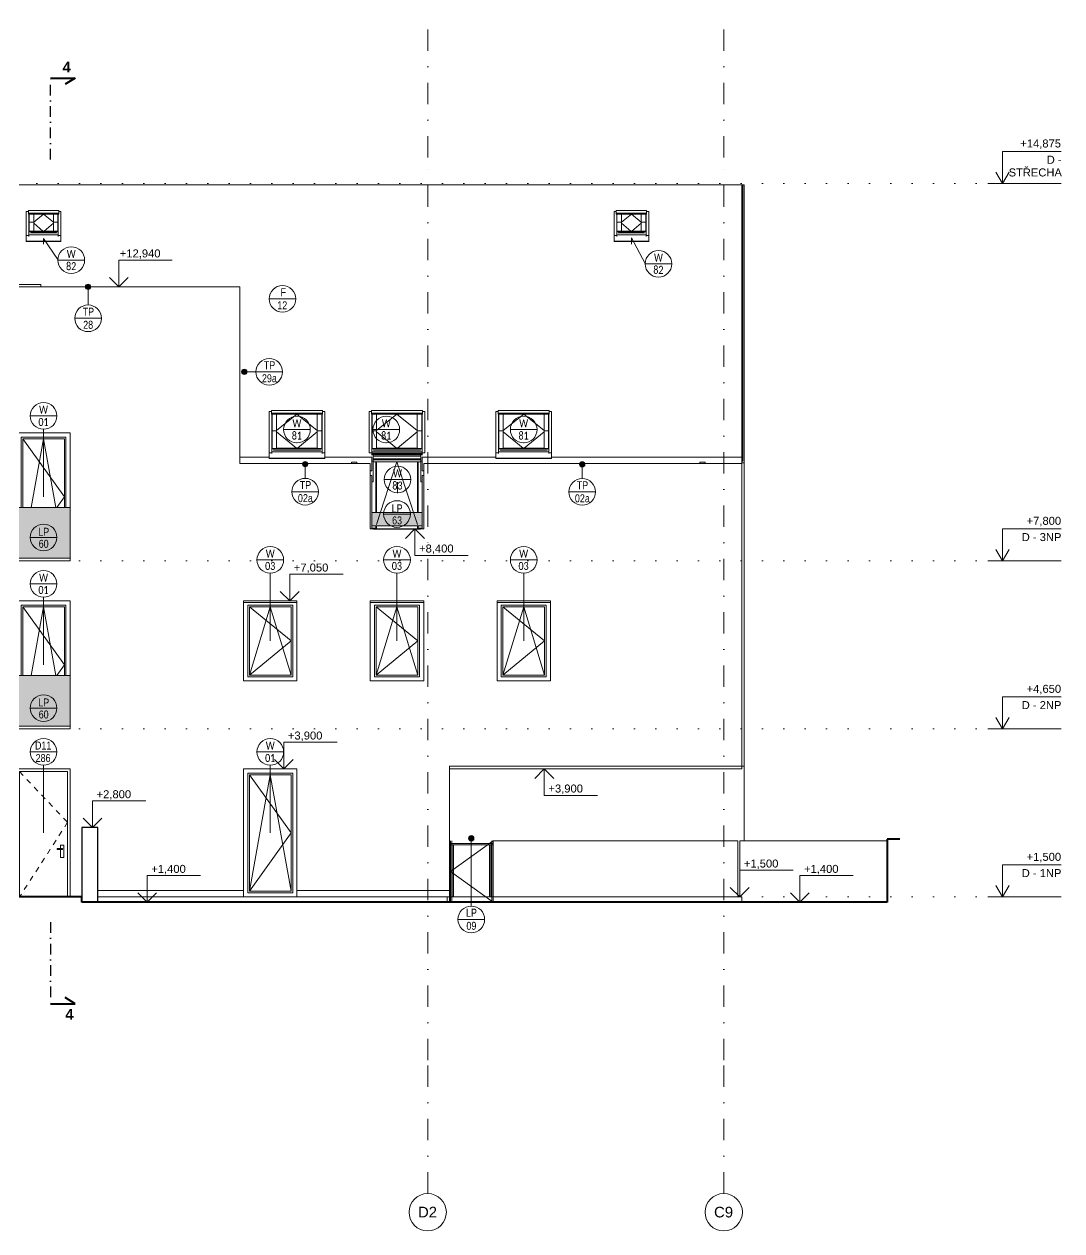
# Model space of a CAD drawing. Header units: millimetres. Extents: x -9129 to 220959, y -4760 to 72638.
# Drawn here: x 50953 to 70407, y -4760 to 17866 of the extents above; entities that cross this region are included whole.
import ezdxf

# ---------------------------------------------------------------- set-up
doc = ezdxf.new("R2010")
doc.units = ezdxf.units.MM
for name, pattern in [('HA_Dash_2mm-S1mm', [200, 100, -100]), ('HA_DashDot_10mm-S3mm', [1000, 400, -300, 0, -300]), ('HA_DashDot_4mm-S1mm', [400, 200, -100, 0, -100]), ('HA_Dot-S4mm', [400, 0, -400])]:
    doc.linetypes.add(name, pattern=pattern)
for name, color, linetype, lineweight in [('A-CLNG-____-OTLN', 9, 'Continuous', 9), ('A-DETL-____-THIN', 9, 'Continuous', 9), ('A-DETL-____-WIDE', 9, 'Continuous', 40), ('A-DOOR-____-IDEN', 9, 'Continuous', 9), ('A-DOOR-____-OTLN', 9, 'Continuous', 9), ('A-DOOR-FRAM-OTLN', 9, 'Continuous', 9), ('A-FLOR-____-OTLN', 9, 'Continuous', 9), ('A-FLOR-____-OVHD', 9, 'HA_DashDot_4mm-S1mm', 25), ('A-FLOR-HRAL-IDEN', 9, 'Continuous', 9), ('A-FLOR-HRAL-OTLN', 9, 'Continuous', 9), ('A-FLOR-LEVL-OTLN', 9, 'Continuous', 9), ('A-GENM-____-IDEN', 9, 'Continuous', 9), ('A-GENM-____-OTLN', 9, 'Continuous', 9), ('A-GLAZ-____-IDEN', 9, 'Continuous', 9), ('A-GLAZ-____-OTLN', 9, 'Continuous', 5), ('A-ROOF-____-OTLN', 9, 'Continuous', 9), ('A-WALL-____-MCUT', 9, 'Continuous', 25), ('A-WALL-____-OTLN', 9, 'Continuous', 9), ('G-____-____-DIMS', 9, 'Continuous', 5), ('G-____-____-TEXT', 9, 'Continuous', 5), ('M-HVAC-DUCT-OTLN', 9, 'Continuous', 9), ('S-GRID-____-IDEN', 9, 'Continuous', 9), ('S-GRID-____-OTLN', 9, 'Continuous', 5)]:
    doc.layers.add(name, color=color, linetype=linetype, lineweight=lineweight)
doc.styles.add('Arial', font='arial.ttf', dxfattribs={"height": 200})
doc.styles.add('Arial_1', font='arial.ttf', dxfattribs={"height": 150})
doc.styles.add('Arial_2', font='arial.ttf', dxfattribs={"width": 0.8, "height": 150})
doc.styles.add('Arial_B', font='arialbd.ttf', dxfattribs={"height": 200})
doc.styles.add('Calibri', font='calibri.ttf', dxfattribs={"width": 0.8, "height": 150})

# ---------------------------------------------------------------- blocks, each defined once
blk = doc.blocks.new('HA_WD_SinglePanel - 1000x2400-1653873-D_pohled severní_DPS pohled')
at = {"layer": 'A-GLAZ-____-OTLN', "color": 250}
for p, q in [((-3518, 1580), (-3518, 3820)), ((-3518, 3820), (-2678, 3820)), ((-3488, 3790), (-3488, 1610)), ((-3488, 3790), (-2708, 3790)), ((-3488, 1610), (-3098, 3790)), ((-3488, 3790), (-2708, 2700)), ((-3098, 3790), (-2708, 1610)), ((-2708, 1610), (-2708, 3790)), ((-2678, 3820), (-2678, 1580)), ((-2708, 2700), (-3488, 1610)), ((-3488, 1610), (-2708, 1610)), ((-2678, 1580), (-3518, 1580))]:
    blk.add_line(p, q, dxfattribs=at)
blk = doc.blocks.new('HA_WD_SinglePanel - 1000x1500-1653870-D_pohled severní_DPS pohled')
at = {"layer": 'A-GLAZ-____-OTLN', "color": 250}
for p, q in [((-13843, 2480), (-13843, 3820)), ((-13843, 3820), (-13003, 3820)), ((-13813, 3790), (-13813, 2510)), ((-13813, 3790), (-13033, 3790)), ((-13813, 2510), (-13423, 3790)), ((-13813, 3790), (-13033, 3150)), ((-13423, 3790), (-13033, 2510)), ((-13033, 2510), (-13033, 3790)), ((-13003, 3820), (-13003, 2480)), ((-13033, 3150), (-13813, 2510)), ((-13813, 2510), (-13033, 2510)), ((-13003, 2480), (-13843, 2480))]:
    blk.add_line(p, q, dxfattribs=at)
blk = doc.blocks.new('HA_WD_SinglePanel - 1000x2400-V36-D_pohled severní_DPS pohled')
at = {"layer": 'A-GLAZ-____-OTLN', "color": 250}
for p, q in [((-7768, 5650), (-7768, 6970)), ((-7768, 6970), (-6928, 6970)), ((-7738, 6940), (-7738, 5650)), ((-7738, 6940), (-6958, 6940)), ((-7738, 6940), (-6958, 5850)), ((-7579, 5650), (-7348, 6940)), ((-7348, 6940), (-7117, 5650)), ((-6958, 5650), (-6958, 6940)), ((-6928, 6970), (-6928, 5650)), ((-6958, 5850), (-7101, 5650))]:
    blk.add_line(p, q, dxfattribs=at)
blk = doc.blocks.new('Roof-Windows_VELUX_VFE - VFE size 940x1370 _PK38__31-1754040-D_pohled severní_DPS pohled')
at = {"layer": 'A-GLAZ-____-OTLN', "color": 250}
for p, q in [((-1193, 9821), (-1193, 9823)), ((-1193, 9811), (-1193, 9821)), ((-253, 9821), (-1193, 9821)), ((-1193, 9799), (-1193, 9806)), ((-253, 9806), (-1193, 9806)), ((-1193, 9796), (-1193, 9799)), ((-253, 9799), (-1193, 9799)), ((-1193, 9784), (-1193, 9796)), ((-253, 9796), (-1193, 9796)), ((-279, 9770), (-1167, 9770)), ((-279, 9768), (-1167, 9768)), ((-1167, 9766), (-279, 9766)), ((-253, 9823), (-253, 9821)), ((-253, 9821), (-253, 9811)), ((-253, 9806), (-253, 9799)), ((-253, 9799), (-253, 9796)), ((-253, 9796), (-253, 9784)), ((-279, 9718), (-1167, 9718)), ((-1167, 9696), (-279, 9696)), ((-1167, 9662), (-279, 9662)), ((-1117, 9662), (-1117, 8709)), ((-1107, 9662), (-1107, 8709)), ((-723, 9658), (-1107, 8486)), ((-340, 9658), (-1107, 9658)), ((-340, 8486), (-723, 9658)), ((-340, 8709), (-340, 9662)), ((-329, 8709), (-329, 9662)), ((-1192, 8709), (-1192, 9281)), ((-254, 9282), (-254, 8709)), ((-1192, 8416), (-1192, 8459)), ((-1192, 8400), (-1192, 8416)), ((-1117, 8416), (-1192, 8416)), ((-1117, 8459), (-1117, 8416)), ((-1117, 8396), (-1117, 8416)), ((-1107, 8459), (-1107, 8396)), ((-1107, 8398), (-340, 8398)), ((-340, 8396), (-340, 8459)), ((-329, 8416), (-329, 8459)), ((-329, 8396), (-329, 8416)), ((-254, 8416), (-329, 8416)), ((-254, 8459), (-254, 8416)), ((-254, 8400), (-254, 8416))]:
    blk.add_line(p, q, dxfattribs=at)
blk = doc.blocks.new('Railing - Railing-1601524-D_pohled severní_DPS pohled')
at = {"layer": 'A-FLOR-HRAL-OTLN'}
blk.add_hatch(color=256, dxfattribs=at).paths.add_polyline_path([(-7767, 4700), (-6848, 4700), (-6848, 5650), (-7848, 5650), (-7848, 4700)])
at = {"layer": 'A-FLOR-HRAL-OTLN', "color": 7}
for p, q in [((-7848, 5650), (-6848, 5650)), ((-6848, 4700), (-7848, 4700))]:
    blk.add_line(p, q, dxfattribs=at)
blk = doc.blocks.new('Railing - Railing-1601675-D_pohled severní_DPS pohled')
at = {"layer": 'A-FLOR-HRAL-OTLN'}
blk.add_hatch(color=256, dxfattribs=at).paths.add_polyline_path([(-7767, 7850), (-6848, 7850), (-6848, 8800), (-7848, 8800), (-7848, 7850)])
at = {"layer": 'A-FLOR-HRAL-OTLN', "color": 7}
for p, q in [((-7848, 8800), (-6848, 8800)), ((-7848, 7850), (-6848, 7850))]:
    blk.add_line(p, q, dxfattribs=at)
blk = doc.blocks.new('Roof-Windows_VELUX_GLL_1061 - CK02-1755538-D_pohled severní_DPS pohled')
at = {"layer": 'A-GLAZ-____-OTLN', "color": 250}
for p, q in [((3387, 14353), (3345, 14353)), ((3345, 14353), (3345, 13901)), ((3953, 14373), (3387, 14373)), ((3387, 14373), (3387, 14321)), ((3953, 14321), (3387, 14321)), ((3387, 14321), (3387, 14303)), ((3387, 14303), (3953, 14303)), ((3395, 14303), (3395, 13987)), ((3401, 14303), (3401, 14154)), ((3485, 14154), (3485, 14303)), ((3855, 14302), (3485, 14302)), ((3485, 14155), (3670, 14302)), ((3855, 14155), (3670, 14302)), ((3855, 14303), (3855, 14154)), ((3939, 14154), (3939, 14303)), ((3945, 14303), (3945, 13987)), ((3953, 14321), (3953, 14373)), ((3995, 14353), (3953, 14353)), ((3953, 14303), (3953, 14321)), ((3995, 13901), (3995, 14353)), ((3401, 14154), (3485, 14154)), ((3401, 13982), (3401, 14154)), ((3485, 14154), (3401, 14154)), ((3485, 13982), (3485, 14154)), ((3658, 13987), (3485, 14132)), ((3682, 13987), (3855, 14132)), ((3855, 14154), (3939, 14154)), ((3855, 14154), (3855, 13982)), ((3939, 14154), (3855, 14154)), ((3939, 14154), (3939, 13982)), ((3345, 13901), (3395, 13901)), ((3395, 13901), (3345, 13901)), ((3345, 13901), (3345, 13798)), ((3395, 13982), (3395, 13987)), ((3401, 13987), (3395, 13987)), ((3395, 13970), (3395, 13979)), ((3945, 13979), (3395, 13979)), ((3395, 13954), (3395, 13970)), ((3945, 13970), (3395, 13970)), ((3395, 13954), (3395, 13947)), ((3395, 13887), (3395, 13919)), ((3395, 13918), (3945, 13918)), ((3485, 13982), (3401, 13982)), ((3485, 13981), (3401, 13981)), ((3428, 13954), (3428, 13947)), ((3428, 13951), (3912, 13951)), ((3855, 13987), (3485, 13987)), ((3939, 13982), (3855, 13982)), ((3939, 13981), (3855, 13981)), ((3912, 13954), (3912, 13947)), ((3945, 13987), (3939, 13987)), ((3945, 13987), (3945, 13982)), ((3945, 13979), (3945, 13970)), ((3945, 13970), (3945, 13954)), ((3945, 13954), (3945, 13947)), ((3945, 13919), (3945, 13887)), ((3945, 13901), (3995, 13901)), ((3995, 13901), (3945, 13901)), ((3995, 13798), (3995, 13901)), ((3345, 13798), (3995, 13798)), ((3345, 13793), (3345, 13798)), ((3995, 13793), (3345, 13793)), ((3995, 13798), (3995, 13793))]:
    blk.add_line(p, q, dxfattribs=at)
for centre, major_axis, start_param, end_param in [((3395, 13947), (0, 36.5), 0.289121, 0.523721), ((3395, 13852), (0, 101), 0.337022, 0.786542), ((3395, 13921), (0, 2.83), 0.786542, 3.199962), ((3945, 13947), (0, 36.5), 0.289121, 0.523721), ((3945, 13852), (0, 101), 0.337022, 0.786542), ((3945, 13921), (0, 2.83), 0.786542, 3.199961)]:
    blk.add_ellipse(centre, major_axis=major_axis, ratio=0.000002, start_param=start_param, end_param=end_param, dxfattribs=at)
blk = doc.blocks.new('Roof-Windows_VELUX_GLL_1061 - PK08-1755341-D_pohled severní_DPS pohled')
at = {"layer": 'A-GLAZ-____-OTLN', "color": 250}
for p, q in [((-18776, 10602), (-18818, 10602)), ((-18818, 10602), (-18818, 9830)), ((-17818, 10622), (-18776, 10622)), ((-18776, 10622), (-18776, 10570)), ((-17818, 10570), (-18776, 10570)), ((-18776, 10570), (-18776, 10552)), ((-18776, 10552), (-17818, 10552)), ((-18768, 10552), (-18768, 9916)), ((-18762, 10552), (-18762, 10243)), ((-18679, 10243), (-18679, 10552)), ((-17916, 10551), (-18679, 10551)), ((-18679, 10245), (-18297, 10551)), ((-17916, 10245), (-18297, 10551)), ((-17916, 10552), (-17916, 10243)), ((-17833, 10243), (-17833, 10552)), ((-17826, 10552), (-17826, 9916)), ((-17818, 10570), (-17818, 10622)), ((-17776, 10602), (-17818, 10602)), ((-17818, 10552), (-17818, 10570)), ((-17776, 9830), (-17776, 10602)), ((-18762, 10243), (-18679, 10243)), ((-18762, 9912), (-18762, 10243)), ((-18679, 10243), (-18762, 10243)), ((-18679, 9912), (-18679, 10243)), ((-18309, 9916), (-18679, 10222)), ((-18285, 9916), (-17916, 10222)), ((-17916, 10243), (-17833, 10243)), ((-17916, 10243), (-17916, 9912)), ((-17833, 10243), (-17916, 10243)), ((-17833, 10243), (-17833, 9912)), ((-18818, 9830), (-18768, 9830)), ((-18768, 9830), (-18818, 9830)), ((-18818, 9830), (-18818, 9727)), ((-18768, 9912), (-18768, 9916)), ((-18762, 9916), (-18768, 9916)), ((-18768, 9900), (-18768, 9909)), ((-17826, 9909), (-18768, 9909)), ((-18768, 9884), (-18768, 9900)), ((-17826, 9900), (-18768, 9900)), ((-18768, 9884), (-18768, 9877)), ((-18768, 9848), (-17826, 9848)), ((-18768, 9817), (-18768, 9848)), ((-18679, 9912), (-18762, 9912)), ((-18679, 9911), (-18762, 9911)), ((-18735, 9884), (-18735, 9877)), ((-18735, 9881), (-17859, 9881)), ((-17916, 9916), (-18679, 9916)), ((-17833, 9912), (-17916, 9912)), ((-17833, 9911), (-17916, 9911)), ((-17859, 9884), (-17859, 9877)), ((-17826, 9916), (-17833, 9916)), ((-17826, 9916), (-17826, 9912)), ((-17826, 9909), (-17826, 9900)), ((-17826, 9900), (-17826, 9884)), ((-17826, 9884), (-17826, 9877)), ((-17826, 9848), (-17826, 9817)), ((-17826, 9830), (-17776, 9830)), ((-17776, 9830), (-17826, 9830)), ((-17776, 9727), (-17776, 9830)), ((-18818, 9727), (-17776, 9727)), ((-18818, 9723), (-18818, 9727)), ((-17776, 9723), (-18818, 9723)), ((-17776, 9727), (-17776, 9723))]:
    blk.add_line(p, q, dxfattribs=at)
for centre, major_axis, start_param, end_param in [((-18768, 9877), (0, 36.5), 0.289121, 0.523721), ((-18768, 9782), (0, 101), 0.337022, 0.786542), ((-18768, 9851), (0, 2.83), 0.786542, 3.199962), ((-17826, 9877), (0, 36.5), 0.289121, 0.523721), ((-17826, 9782), (0, 101), 0.337022, 0.786542), ((-17826, 9851), (0, 2.83), 0.786542, 3.199962)]:
    blk.add_ellipse(centre, major_axis=major_axis, ratio=0.000002, start_param=start_param, end_param=end_param, dxfattribs=at)
blk = doc.blocks.new('HA_DR_Single_Swing_Solid_ButtFrame - In_FAS_900x2350_Unik-1894043-D_pohled severní_DPS pohled')
at = {"layer": 'A-DOOR-____-OTLN', "color": 250, "linetype": 'HA_Dash_2mm-S1mm', "lineweight": 5}
for p, q in [((-7798, 3850), (-6898, 2900)), ((-6898, 2900), (-7798, 1500))]:
    blk.add_line(p, q, dxfattribs=at)
at = {"layer": 'A-DOOR-____-OTLN', "color": 7}
for p, q in [((-7798, 3850), (-7798, 1500)), ((-6898, 3850), (-7798, 3850)), ((-6898, 1500), (-6898, 3850)), ((-6998, 2407), (-7093, 2407)), ((-7093, 2392), (-6998, 2392)), ((-6968, 2470), (-7028, 2470)), ((-7028, 2470), (-7028, 2407)), ((-7028, 2393), (-7028, 2240)), ((-6968, 2240), (-6968, 2470)), ((-7028, 2240), (-6968, 2240))]:
    blk.add_line(p, q, dxfattribs=at)
for start_param, end_param in [(0, 1.570796), (1.570796, 3.141593)]:
    blk.add_ellipse((-7093, 2400), major_axis=(0, 7.5), ratio=0.000002, start_param=start_param, end_param=end_param, dxfattribs=at)
for points, knots in [([(-6998, 2407), (-6998, 2407), (-6998, 2407), (-6997, 2407), (-6997, 2407), (-6996, 2407), (-6996, 2407), (-6995, 2407), (-6995, 2407), (-6994, 2406), (-6994, 2406), (-6993, 2406), (-6993, 2405), (-6993, 2405), (-6992, 2404), (-6992, 2404), (-6991, 2403), (-6991, 2402), (-6991, 2401), (-6991, 2400)], [0.5, 0.5, 0.5, 0.5, 0.5208333, 0.5416667, 0.5625, 0.5833333, 0.6041667, 0.625, 0.6458333, 0.6666667, 0.6875, 0.7083333, 0.75, 0.7708333, 0.7916667, 0.8333333, 0.875, 0.9166667, 1, 1, 1, 1]), ([(-6991, 2400), (-6991, 2399), (-6991, 2398), (-6991, 2397), (-6992, 2396), (-6992, 2396), (-6993, 2395), (-6993, 2395), (-6994, 2394), (-6994, 2394), (-6995, 2393), (-6995, 2393), (-6996, 2393), (-6996, 2393), (-6997, 2393), (-6997, 2393), (-6998, 2393), (-6998, 2392), (-6998, 2392)], [0, 0, 0, 0, 0.0833333, 0.125, 0.1666667, 0.2083333, 0.2291667, 0.25, 0.2916667, 0.3333333, 0.3541667, 0.375, 0.3958333, 0.4166667, 0.4375, 0.4583333, 0.4791667, 0.5, 0.5, 0.5, 0.5])]:
    blk.add_open_spline(points, degree=3, knots=knots, dxfattribs=at)
at = {"layer": 'A-DOOR-FRAM-OTLN', "color": 7}
for p, q in [((-7798, 1500), (-7798, 3850)), ((-7798, 3850), (-6898, 3850)), ((-6898, 3850), (-6898, 1500))]:
    blk.add_line(p, q, dxfattribs=at)
blk = doc.blocks.new('Roof-Windows_VELUX_GLL_1061 - PK08-1754960-D_pohled severní_DPS pohled')
at = {"layer": 'A-GLAZ-____-OTLN', "color": 250}
for p, q in [((-16276, 10602), (-16318, 10602)), ((-16318, 10602), (-16318, 9830)), ((-15318, 10622), (-16276, 10622)), ((-16276, 10622), (-16276, 10570)), ((-15318, 10570), (-16276, 10570)), ((-16276, 10570), (-16276, 10552)), ((-16276, 10552), (-15318, 10552)), ((-16268, 10552), (-16268, 9916)), ((-16262, 10552), (-16262, 10243)), ((-16179, 10243), (-16179, 10552)), ((-15416, 10551), (-16179, 10551)), ((-16179, 10245), (-15797, 10551)), ((-15416, 10245), (-15797, 10551)), ((-15416, 10552), (-15416, 10243)), ((-15333, 10243), (-15333, 10552)), ((-15326, 10552), (-15326, 9916)), ((-15318, 10570), (-15318, 10622)), ((-15276, 10602), (-15318, 10602)), ((-15318, 10552), (-15318, 10570)), ((-15276, 9830), (-15276, 10602)), ((-16262, 10243), (-16179, 10243)), ((-16262, 9912), (-16262, 10243)), ((-16179, 10243), (-16262, 10243)), ((-16179, 9912), (-16179, 10243)), ((-15809, 9916), (-16179, 10222)), ((-15785, 9916), (-15416, 10222)), ((-15416, 10243), (-15333, 10243)), ((-15416, 10243), (-15416, 9912)), ((-15333, 10243), (-15416, 10243)), ((-15333, 10243), (-15333, 9912)), ((-16318, 9830), (-16268, 9830)), ((-16318, 9826), (-16318, 9830)), ((-16268, 9826), (-16318, 9826)), ((-16268, 9912), (-16268, 9916)), ((-16262, 9916), (-16268, 9916)), ((-16268, 9900), (-16268, 9909)), ((-15326, 9909), (-16268, 9909)), ((-16268, 9884), (-16268, 9900)), ((-15326, 9900), (-16268, 9900)), ((-16268, 9884), (-16268, 9877)), ((-16268, 9848), (-15326, 9848)), ((-16268, 9814), (-16268, 9848)), ((-16179, 9912), (-16262, 9912)), ((-16179, 9911), (-16262, 9911)), ((-16235, 9884), (-16235, 9877)), ((-16235, 9881), (-15359, 9881)), ((-15416, 9916), (-16179, 9916)), ((-15333, 9912), (-15416, 9912)), ((-15333, 9911), (-15416, 9911)), ((-15359, 9884), (-15359, 9877)), ((-15326, 9916), (-15333, 9916)), ((-15326, 9916), (-15326, 9912)), ((-15326, 9909), (-15326, 9900)), ((-15326, 9900), (-15326, 9884)), ((-15326, 9884), (-15326, 9877)), ((-15326, 9848), (-15326, 9814)), ((-15326, 9830), (-15276, 9830)), ((-15276, 9826), (-15326, 9826)), ((-15276, 9830), (-15276, 9826))]:
    blk.add_line(p, q, dxfattribs=at)
for centre, major_axis, start_param, end_param in [((-16268, 9877), (0, 36.5), 0.289121, 0.523721), ((-16268, 9782), (0, 101), 0.337022, 0.786542), ((-16268, 9851), (0, 2.83), 0.786542, 3.199962), ((-15326, 9877), (0, 36.5), 0.289121, 0.523721), ((-15326, 9782), (0, 101), 0.337022, 0.786542), ((-15326, 9851), (0, 2.83), 0.786542, 3.199961)]:
    blk.add_ellipse(centre, major_axis=major_axis, ratio=0.000002, start_param=start_param, end_param=end_param, dxfattribs=at)
blk = doc.blocks.new('HA_GM_Generic Box - VRV Jednotka-1758930-D_pohled severní_DPS pohled')
at = {"layer": 'A-GENM-____-OTLN', "color": 7}
for p, q in [((-8637, 12985), (-7397, 12985)), ((-8637, 12940), (-8637, 12985)), ((-7397, 12985), (-7397, 12940))]:
    blk.add_line(p, q, dxfattribs=at)
blk = doc.blocks.new('Railing - Railing-1810525-D_pohled severní_DPS pohled')
at = {"layer": 'A-FLOR-HRAL-OTLN'}
blk.add_hatch(color=256, dxfattribs=at).paths.add_polyline_path([(-1126, 8459), (-253, 8459), (-253, 8709), (-1193, 8709), (-1193, 8459)])
at = {"layer": 'A-FLOR-HRAL-OTLN', "color": 7}
for p, q in [((-1193, 8709), (-253, 8709)), ((-1193, 8459), (-253, 8459))]:
    blk.add_line(p, q, dxfattribs=at)
blk = doc.blocks.new('TB_Porotherm KPVarioUNI_1250mm - TB_Porotherm KPVarioUNI_1250mm-1857440-D_pohled severní_DPS pohled')
at = {"layer": 'A-GENM-____-OTLN', "color": 7}
blk.add_line((-17798, 3870), (-18798, 3870), dxfattribs=at)
blk = doc.blocks.new('185-01_OBJEKT D_Central_rvt-2-D_pohled severní_DPS pohled')
at = {"layer": 'A-CLNG-____-OTLN', "color": 7}
for p, q in [((5742, 3900), (262, 3900)), ((5742, 3950), (5742, 3900))]:
    blk.add_line(p, q, dxfattribs=at)
at = {"layer": 'A-FLOR-____-OTLN', "color": 7}
for p, q in [((217, 1500), (217, 1400)), ((262, 1500), (1077, 1500)), ((5666, 1500), (5702, 1500))]:
    blk.add_line(p, q, dxfattribs=at)
at = {"layer": 'A-ROOF-____-OTLN', "color": 7}
for p, q in [((5757, 14852), (-22238, 14852)), ((5757, 14852), (5757, 9672)), ((-3668, 9744), (-3119, 9744)), ((-2077, 9744), (-1193, 9744)), ((-1193, 9744), (-1193, 9672)), ((-1167, 9806), (-1167, 9811)), ((-1167, 9672), (-1167, 9784)), ((-279, 9811), (-279, 9806)), ((-279, 9784), (-279, 9672)), ((-254, 9672), (-254, 9744)), ((-254, 9744), (1131, 9744)), ((2173, 9744), (5742, 9744)), ((5742, 9744), (5742, 9672)), ((-1193, 9672), (-1167, 9672)), ((-1193, 9672), (-1193, 9602)), ((-1193, 9602), (-1193, 9490)), ((-1167, 9282), (-1167, 9672)), ((-279, 9672), (-254, 9672)), ((-279, 9672), (-279, 9282)), ((-254, 9602), (-254, 9672)), ((-254, 9490), (-254, 9602)), ((5742, 9672), (5757, 9672)), ((-1193, 9490), (-1223, 9490)), ((-1193, 9282), (-1167, 9282)), ((-279, 9282), (-253, 9282)), ((-223, 9490), (-254, 9490))]:
    blk.add_line(p, q, dxfattribs=at)
at = {"layer": 'A-WALL-____-OTLN', "color": 7}
for p, q in [((5742, 9640), (5742, 14852)), ((5787, 14852), (5742, 14852)), ((5787, 14852), (5787, 9640)), ((-3668, 12940), (-9378, 12940)), ((-3668, 9628), (-3668, 12940)), ((-3668, 12940), (-3668, 12940)), ((-3668, 12940), (-3668, 9685)), ((-3668, 12875), (-3668, 12875)), ((-7848, 10200), (-6848, 10200)), ((-6848, 10200), (-6848, 7800)), ((5787, 10200), (5787, 10200)), ((-1223, 9628), (-3668, 9628)), ((-1223, 8400), (-1223, 9628)), ((5742, 9628), (-223, 9628)), ((-223, 9628), (-223, 8400)), ((5742, 3950), (5742, 9640)), ((5787, 9640), (5742, 9640)), ((5787, 9640), (5787, 3950)), ((-1193, 9400), (-1223, 9400)), ((-1193, 8400), (-1193, 9400)), ((-223, 9400), (-253, 9400)), ((-253, 9400), (-253, 8400)), ((5787, 8700), (5787, 8700)), ((-1166, 8400), (-1223, 8400)), ((-1166, 8396), (-1166, 8400)), ((-280, 8396), (-1166, 8396)), ((-223, 8400), (-280, 8400)), ((-280, 8400), (-280, 8396)), ((5787, 8100), (5787, 8100)), ((-6848, 7800), (-7848, 7800)), ((-7848, 7050), (-6848, 7050)), ((-6848, 7050), (-6848, 4650)), ((-3598, 5550), (-3598, 7050)), ((-3598, 7050), (-2598, 7050)), ((-2598, 7050), (-2598, 5550)), ((-1223, 5550), (-1223, 7050)), ((-1223, 7050), (-223, 7050)), ((-223, 7050), (-223, 5550)), ((1152, 5550), (1152, 7050)), ((1152, 7050), (2152, 7050)), ((2152, 7050), (2152, 5550)), ((-2598, 5550), (-3598, 5550)), ((-223, 5550), (-1223, 5550)), ((2152, 5550), (1152, 5550)), ((5787, 5550), (5787, 5550)), ((-6848, 4650), (-7848, 4650)), ((-7848, 3900), (-6848, 3900)), ((-6848, 3900), (-6848, 1500)), ((-3598, 1500), (-3598, 3900)), ((-3598, 3900), (-2598, 3900)), ((-2598, 3900), (-2598, 1500)), ((262, 1500), (262, 3950)), ((262, 3950), (5742, 3950)), ((5787, 3950), (5742, 3950)), ((5787, 3950), (5787, 3950)), ((5787, 3950), (5787, 2550)), ((5787, 3900), (5787, 3900)), ((5787, 3900), (5787, 3900)), ((-6329, 1500), (-3598, 1500)), ((-2598, 1500), (-3598, 1500)), ((-2598, 1500), (262, 1500)), ((217, 1400), (217, 1500)), ((217, 1400), (217, 1500)), ((262, 1500), (262, 1400))]:
    blk.add_line(p, q, dxfattribs=at)
at = {"layer": 'M-HVAC-DUCT-OTLN', "color": 7}
for p, q in [((-1573, 9650), (-1473, 9650)), ((-1573, 9628), (-1573, 9650)), ((-1473, 9650), (-1473, 9628)), ((4952, 9650), (5052, 9650)), ((4952, 9628), (4952, 9650)), ((5052, 9650), (5052, 9628))]:
    blk.add_line(p, q, dxfattribs=at)
at = {"layer": 'A-DOOR-____-OTLN', "lineweight": 9}
blk.add_blockref('HA_DR_Single_Swing_Solid_ButtFrame - In_FAS_900x2350_Unik-1894043-D_pohled severní_DPS pohled', (0, 0), dxfattribs=at)
at = {"layer": 'A-FLOR-HRAL-OTLN', "lineweight": 9}
for name in ['Railing - Railing-1601675-D_pohled severní_DPS pohled', 'Railing - Railing-1810525-D_pohled severní_DPS pohled', 'Railing - Railing-1601524-D_pohled severní_DPS pohled']:
    blk.add_blockref(name, (0, 0), dxfattribs=at)
at = {"layer": 'A-GENM-____-OTLN', "lineweight": 9}
for name, p in [('HA_GM_Generic Box - VRV Jednotka-1758930-D_pohled severní_DPS pohled', (0, 0)), ('TB_Porotherm KPVarioUNI_1250mm - TB_Porotherm KPVarioUNI_1250mm-1857440-D_pohled severní_DPS pohled', (15200, 3150)), ('TB_Porotherm KPVarioUNI_1250mm - TB_Porotherm KPVarioUNI_1250mm-1857440-D_pohled severní_DPS pohled', (17575, 3150)), ('TB_Porotherm KPVarioUNI_1250mm - TB_Porotherm KPVarioUNI_1250mm-1857440-D_pohled severní_DPS pohled', (19950, 3150))]:
    blk.add_blockref(name, p, dxfattribs=at)
at = {"layer": 'A-GLAZ-____-OTLN', "lineweight": 9}
for name, p in [('Roof-Windows_VELUX_GLL_1061 - CK02-1755538-D_pohled severní_DPS pohled', (-11018, 0)), ('Roof-Windows_VELUX_GLL_1061 - CK02-1755538-D_pohled severní_DPS pohled', (0, 0)), ('Roof-Windows_VELUX_GLL_1061 - PK08-1755341-D_pohled severní_DPS pohled', (15699, 0)), ('Roof-Windows_VELUX_GLL_1061 - PK08-1754960-D_pohled severní_DPS pohled', (15074, 0)), ('Roof-Windows_VELUX_GLL_1061 - PK08-1755341-D_pohled severní_DPS pohled', (19949, 0)), ('HA_WD_SinglePanel - 1000x2400-V36-D_pohled severní_DPS pohled', (0, 3150)), ('Roof-Windows_VELUX_VFE - VFE size 940x1370 _PK38__31-1754040-D_pohled severní_DPS pohled', (0, 0)), ('HA_WD_SinglePanel - 1000x2400-V36-D_pohled severní_DPS pohled', (0, 0)), ('HA_WD_SinglePanel - 1000x1500-1653870-D_pohled severní_DPS pohled', (10325, 3150)), ('HA_WD_SinglePanel - 1000x1500-1653870-D_pohled severní_DPS pohled', (12700, 3150)), ('HA_WD_SinglePanel - 1000x1500-1653870-D_pohled severní_DPS pohled', (15075, 3150)), ('HA_WD_SinglePanel - 1000x2400-1653873-D_pohled severní_DPS pohled', (0, 0))]:
    blk.add_blockref(name, p, dxfattribs=at)
blk = doc.blocks.new('Railing - 25mm-1856178-D_pohled severní_DPS pohled')
at = {"layer": 'A-FLOR-HRAL-OTLN'}
for p, q in [((1014, 1500), (1014, 2480)), ((1039, 2480), (1014, 2480)), ((1039, 1500), (1039, 2480))]:
    blk.add_line(p, q, dxfattribs=at)
blk = doc.blocks.new('Railing - Railing-1833447-D_pohled severní_DPS pohled')
at = {"layer": 'A-FLOR-HRAL-OTLN'}
for p, q in [((277, 2480), (277, 2500)), ((277, 2500), (1077, 2500)), ((314, 2480), (277, 2480)), ((1014, 2480), (339, 2480)), ((1077, 2480), (1039, 2480))]:
    blk.add_line(p, q, dxfattribs=at)
for p in [(-700, 0), (0, 0)]:
    blk.add_blockref('Railing - 25mm-1856178-D_pohled severní_DPS pohled', p)
blk = doc.blocks.new('Grid - Radius 3_5mm-353793-D_pohled severní_DPS pohled')
at = {"layer": 'S-GRID-____-IDEN'}
blk.add_circle((5402, -4410), 350, dxfattribs=at)
blk = doc.blocks.new('Level - Generic Level-367061-D_pohled severní_DPS pohled')
at = {"layer": 'A-FLOR-LEVL-OTLN'}
for p, q in [((11728, 2100), (10628, 2100)), ((10628, 2100), (10628, 1500)), ((10628, 1500), (10503, 1717)), ((10628, 1500), (10753, 1717)), ((11728, 1500), (10353, 1500))]:
    blk.add_line(p, q, dxfattribs=at)
blk = doc.blocks.new('Spot Elevations - Default-792506-D_pohled severní_DPS pohled')
at = {"layer": 'G-____-____-DIMS', "lineweight": 9}
for p, q in [((-4939, 13440), (-5939, 13440)), ((-5939, 13440), (-5939, 12940)), ((-6115, 13117), (-5939, 12940)), ((-5939, 12940), (-5762, 13117))]:
    blk.add_line(p, q, dxfattribs=at)
blk = doc.blocks.new('HA_TAG_GM_Products - Generic-588599-D_pohled severní_DPS pohled')
at = {"layer": 'A-GENM-____-IDEN'}
blk.add_line((420, 1080), (920, 1080), dxfattribs=at)
blk.add_circle((670, 1080), 250, dxfattribs=at)
blk = doc.blocks.new('HA_TAG_WD - Type Mark-1502833-D_pohled severní_DPS pohled')
at = {"layer": 'A-GLAZ-____-IDEN'}
blk.add_line((-13673, 7820), (-13173, 7820), dxfattribs=at)
blk.add_circle((-13423, 7820), 250, dxfattribs=at)
blk = doc.blocks.new('Spot Elevations - Flipped-794089-D_pohled severní_DPS pohled')
at = {"layer": 'G-____-____-DIMS', "lineweight": 9}
for p, q in [((-15766, 5373), (-15589, 5550)), ((-15589, 5550), (-15412, 5373)), ((-15589, 5050), (-15589, 5550)), ((-14589, 5050), (-15589, 5050))]:
    blk.add_line(p, q, dxfattribs=at)
blk = doc.blocks.new('N_Door Tag - Elevation placed_Door Tag-2142014-D_pohled severní_DPS pohled')
at = {"layer": 'A-DOOR-____-IDEN'}
blk.add_line((-7598, 4220), (-7098, 4220), dxfattribs=at)
blk.add_circle((-7348, 4220), 250, dxfattribs=at)
blk = doc.blocks.new('HA_TAG_GM_Railings - Generic-2229991-D_pohled severní_DPS pohled')
at = {"layer": 'A-FLOR-HRAL-IDEN'}
blk.add_line((-16047, 8681), (-15547, 8681), dxfattribs=at)
blk.add_circle((-15797, 8681), 250, dxfattribs=at)

msp = doc.modelspace()

# ---------------------------------------------------------------- hatches: boundary and pattern name
at = {"layer": 'A-GENM-____-IDEN'}
h = msp.add_hatch(color=256, dxfattribs=at)
edge = h.paths.add_edge_path()
edge.add_arc((52152, 12940), 50, 0, 360)
h = msp.add_hatch(color=256, dxfattribs=at)
edge = h.paths.add_edge_path()
edge.add_arc((55081, 11346), 50, 0, 360)
h = msp.add_hatch(color=256, dxfattribs=at)
edge = h.paths.add_edge_path()
edge.add_arc((56222, 9615), 50, 0, 360)
h = msp.add_hatch(color=256, dxfattribs=at)
edge = h.paths.add_edge_path()
edge.add_arc((61415, 9611), 50, 0, 360)
h = msp.add_hatch(color=256, dxfattribs=at)
edge = h.paths.add_edge_path()
edge.add_arc((59336, 2600), 50, 0, 360)

# ---------------------------------------------------------------- linework, layer by layer
at = {"layer": 'A-DETL-____-THIN'}
for p, q in [((55546, 12714), (56046, 12714)), ((58943, 2550), (58943, 1400)), ((59743, 2550), (58943, 1975)), ((58968, 2550), (58968, 1400)), ((59718, 2550), (59718, 1400)), ((59743, 2550), (59743, 1400)), ((59743, 1400), (58943, 1975)), ((52337, 1620), (55068, 1620)), ((58928, 1620), (56068, 1620))]:
    msp.add_line(p, q, dxfattribs=at)
msp.add_circle((55796, 12714), 250, dxfattribs=at)
at = {"layer": 'A-DETL-____-WIDE'}
for p, q in [((51449, 16852), (51909, 16852)), ((51909, 16852), (51720, 16739)), ((67368, 2582), (67133, 2582)), ((67133, 2582), (67133, 1400)), ((52037, 1500), (50839, 1500)), ((52037, 1400), (52037, 1500)), ((52337, 1400), (52037, 1400)), ((58943, 1400), (52337, 1400)), ((67133, 1400), (58943, 1400)), ((51909, -500), (51720, -387)), ((51449, -500), (51909, -500))]:
    msp.add_line(p, q, dxfattribs=at)
at = {"layer": 'A-DOOR-____-IDEN'}
msp.add_line((51318, 2700), (51318, 3970), dxfattribs=at)
at = {"layer": 'A-FLOR-____-OVHD'}
for p, q in [((51449, 15327), (51449, 16852)), ((51449, 1025), (51449, -500))]:
    msp.add_line(p, q, dxfattribs=at)
at = {"layer": 'A-FLOR-LEVL-OTLN', "linetype": 'HA_Dot-S4mm', "lineweight": 5}
for p, q in [((32389, 14875), (69294, 14875)), ((32389, 7800), (69294, 7800)), ((32389, 4650), (69294, 4650)), ((32389, 1500), (69294, 1500))]:
    msp.add_line(p, q, dxfattribs=at)
at = {"layer": 'A-GENM-____-IDEN'}
for p, q in [((52152, 12940), (52152, 12600)), ((55081, 11346), (55298, 11346)), ((56222, 9615), (56222, 9349)), ((61415, 9611), (61415, 9345)), ((59336, 2600), (59336, 1330))]:
    msp.add_line(p, q, dxfattribs=at)
for centre in [(52152, 12940), (55081, 11346), (56222, 9615), (61415, 9611), (59336, 2600)]:
    msp.add_circle(centre, 50, dxfattribs=at)
at = {"layer": 'A-GLAZ-____-IDEN'}
for p, q in [((51318, 13845), (51586, 13450)), ((51318, 13741), (51318, 13845)), ((62336, 13859), (62595, 13380)), ((62336, 13741), (62336, 13859)), ((51318, 9000), (51318, 10265)), ((56068, 10014), (56068, 10010)), ((57743, 10014), (57743, 10010)), ((60318, 10014), (60318, 10010)), ((57953, 9276), (57953, 9072)), ((55568, 6300), (55568, 7565)), ((57943, 6300), (57943, 7565)), ((60318, 6300), (60318, 7565)), ((51318, 5850), (51318, 7115)), ((55568, 2700), (55568, 3965))]:
    msp.add_line(p, q, dxfattribs=at)
at = {"layer": 'A-WALL-____-MCUT'}
for p, q in [((52337, 2800), (52037, 2800)), ((52037, 2800), (52037, 1500)), ((52337, 1400), (52337, 2800))]:
    msp.add_line(p, q, dxfattribs=at)
at = {"layer": 'A-WALL-____-OTLN'}
for p, q in [((64332, 2550), (59743, 2550)), ((59743, 2550), (59743, 1500)), ((64332, 1500), (64332, 2550)), ((67133, 2550), (64368, 2550)), ((64368, 2550), (64368, 1500)), ((59743, 1500), (64332, 1500)), ((64368, 1500), (64408, 1500)), ((64408, 1500), (64408, 1400))]:
    msp.add_line(p, q, dxfattribs=at)
at = {"layer": 'G-____-____-DIMS', "lineweight": 9}
for p, q in [((57490, 8400), (58385, 8400)), ((58385, 8400), (58279, 8400))]:
    msp.add_line(p, q, dxfattribs=at)
at = {"layer": 'S-GRID-____-OTLN', "linetype": 'HA_DashDot_10mm-S3mm', "lineweight": 9}
for p, q in [((58518, 15366), (58518, 17866)), ((64068, 15366), (64068, 17866)), ((58518, -1560), (58518, 15366)), ((64068, -1560), (64068, 15366)), ((58518, -4060), (58518, -1560)), ((64068, -4060), (64068, -1560))]:
    msp.add_line(p, q, dxfattribs=at)

# ---------------------------------------------------------------- block references
at = {"color": 50, "lineweight": 5}
msp.add_blockref('185-01_OBJEKT D_Central_rvt-2-D_pohled severní_DPS pohled', (58666, 0), dxfattribs=at)
at = {"layer": 'A-DOOR-____-IDEN'}
msp.add_blockref('N_Door Tag - Elevation placed_Door Tag-2142014-D_pohled severní_DPS pohled', (58666, 0), dxfattribs=at)
at = {"layer": 'A-FLOR-HRAL-IDEN'}
for p in [(73740, 0), (67115, -439), (67115, -3639)]:
    msp.add_blockref('HA_TAG_GM_Railings - Generic-2229991-D_pohled severní_DPS pohled', p, dxfattribs=at)
at = {"layer": 'A-FLOR-HRAL-OTLN'}
msp.add_blockref('Railing - Railing-1833447-D_pohled severní_DPS pohled', (58666, 0), dxfattribs=at)
at = {"layer": 'A-FLOR-LEVL-OTLN'}
for p in [(58666, 13375), (58666, 6300), (58666, 3150), (58666, 0)]:
    msp.add_blockref('Level - Generic Level-367061-D_pohled severní_DPS pohled', p, dxfattribs=at)
at = {"layer": 'A-GENM-____-IDEN'}
for p in [(51482, 11270), (54878, 10266), (55552, 8019), (60745, 8015), (58666, 0)]:
    msp.add_blockref('HA_TAG_GM_Products - Generic-588599-D_pohled severní_DPS pohled', p, dxfattribs=at)
at = {"layer": 'A-GLAZ-____-IDEN'}
for p in [(65260, 5622), (76268, 5552), (64741, 2700), (69491, 2444), (71166, 2444), (73741, 2444), (71376, 1507), (68991, 0), (71366, 0), (73741, 0), (64741, -450)]:
    msp.add_blockref('HA_TAG_WD - Type Mark-1502833-D_pohled severní_DPS pohled', p, dxfattribs=at)
at = {"layer": 'G-____-____-DIMS', "lineweight": 9}
for name, p in [('Spot Elevations - Default-792506-D_pohled severní_DPS pohled', (58666, 0)), ('Spot Elevations - Flipped-794089-D_pohled severní_DPS pohled', (73868, 2850)), ('Spot Elevations - Default-792506-D_pohled severní_DPS pohled', (61870, -5890)), ('Spot Elevations - Default-792506-D_pohled severní_DPS pohled', (61759, -9040)), ('Spot Elevations - Flipped-794089-D_pohled severní_DPS pohled', (76293, -1650)), ('Spot Elevations - Default-792506-D_pohled severní_DPS pohled', (58173, -10140)), ('Spot Elevations - Default-792506-D_pohled severní_DPS pohled', (59198, -11540)), ('Spot Elevations - Default-792506-D_pohled severní_DPS pohled', (70306, -11440)), ('Spot Elevations - Default-792506-D_pohled severní_DPS pohled', (71434, -11540))]:
    msp.add_blockref(name, p, dxfattribs=at)
at = {"layer": 'S-GRID-____-IDEN'}
for p in [(53116, 0), (58666, 0)]:
    msp.add_blockref('Grid - Radius 3_5mm-353793-D_pohled severní_DPS pohled', p, dxfattribs=at)

# ---------------------------------------------------------------- texts
at = {"layer": 'A-DOOR-____-IDEN', "lineweight": 5, "char_height": 150, "attachment_point": 1, "style": 'Arial_2'}
for s, insert, width in [('D11', (51156, 4415), 378.4), ('286', (51169, 4181), 346.33)]:
    msp.add_mtext(s, dxfattribs=dict(at, insert=insert, width=width))
at = {"layer": 'A-FLOR-HRAL-IDEN', "lineweight": 5, "char_height": 150, "attachment_point": 1, "style": 'Arial_2'}
for s, insert, width in [('LP', (57843, 8861), 250.13), ('63', (57851, 8636), 230.89), ('LP', (51218, 8422), 250.13), ('60', (51226, 8197), 230.89), ('LP', (51218, 5222), 250.13), ('60', (51226, 4997), 230.89)]:
    msp.add_mtext(s, dxfattribs=dict(at, insert=insert, width=width))
at = {"layer": 'A-FLOR-LEVL-OTLN', "lineweight": 5, "char_height": 150, "attachment_point": 1, "style": 'Arial_1'}
for s, insert, width in [('+14,875', (69627, 15703), 945.99), ('D -', (70123, 15398), 344.73), ('ST', (69409, 15160), 320.67), ('ŘECHA', (69674, 15160), 889.87), ('+7,800', (69746, 8628), 801.69), ('D - 3NP', (69654, 8323), 913.92), ('+4,650', (69746, 5478), 801.69), ('D - 2NP', (69654, 5173), 913.92), ('+1,500', (69746, 2328), 801.69), ('D - 1NP', (69654, 2023), 913.92)]:
    msp.add_mtext(s, dxfattribs=dict(at, insert=insert, width=width))
at = {"layer": 'A-GENM-____-IDEN', "lineweight": 5, "char_height": 150, "attachment_point": 1, "style": 'Arial_2'}
for s, insert, width in [('TP', (52050, 12550), 256.54), ('28', (52060, 12304), 230.89), ('TP', (55446, 11546), 256.54), ('29a', (55411, 11301), 339.92), ('TP', (56120, 9299), 256.54), ('TP', (61313, 9295), 256.54), ('02a', (56086, 9054), 339.92), ('02a', (61278, 9050), 339.92), ('LP', (59236, 1280), 250.13), ('09', (59244, 1035), 230.89)]:
    msp.add_mtext(s, dxfattribs=dict(at, insert=insert, width=width))
at = {"layer": 'A-GLAZ-____-IDEN', "lineweight": 5, "char_height": 150, "attachment_point": 1, "style": 'Calibri'}
for s, insert, width in [('W', (51753, 13632), 211.65), ('82', (51740, 13403), 243.71), ('W', (62761, 13562), 211.65), ('82', (62748, 13334), 243.71), ('W', (51234, 10711), 211.65), ('01', (51221, 10482), 243.71), ('W', (55984, 10455), 211.65), ('W', (57659, 10455), 211.65), ('W', (60234, 10455), 211.65), ('81', (55971, 10226), 243.71), ('81', (57646, 10226), 243.71), ('81', (60221, 10226), 243.71), ('W', (57869, 9517), 211.65), ('83', (57856, 9289), 243.71), ('W', (55484, 8011), 211.65), ('W', (57859, 8011), 211.65), ('W', (60234, 8011), 211.65), ('03', (55471, 7782), 243.71), ('03', (57846, 7782), 243.71), ('03', (60221, 7782), 243.71), ('W', (51234, 7561), 211.65), ('01', (51221, 7332), 243.71), ('W', (55484, 4411), 211.65), ('01', (55471, 4182), 243.71)]:
    msp.add_mtext(s, dxfattribs=dict(at, insert=insert, width=width))
at = {"layer": 'G-____-____-TEXT', "color": 7, "lineweight": 9, "attachment_point": 1}
for s, insert, char_height, width, style in [('\\fArial|b1|i0|c0|p34|;4', (51674, 17161), 200, 192.41, 'Arial_B'), ('F', (55760, 12915), 150, 128.27, 'Arial_2'), ('12', (55699, 12668), 150, 230.89, 'Arial_2'), ('\\fArial|b1|i0|c0|p34|;4', (51725, -601), 200, 192.41, 'Arial_B')]:
    msp.add_mtext(s, dxfattribs=dict(at, insert=insert, char_height=char_height, width=width, style=style))
at = {"layer": 'S-GRID-____-IDEN', "lineweight": 5, "char_height": 200, "width": 440.93, "attachment_point": 1, "style": 'Arial'}
for s, insert in [('D2', (58336, -4308)), ('C9', (63886, -4308))]:
    msp.add_mtext(s, dxfattribs=dict(at, insert=insert))

# ---------------------------------------------------------------- next in the draw order: texts
at = {"layer": 'G-____-____-DIMS', "lineweight": 9, "char_height": 150, "attachment_point": 1, "line_spacing_factor": 0.941778, "style": 'Arial_1', "bg_fill": 3, "box_fill_scale": 1.25, "bg_fill_color": 256, "bg_fill_true_color": 13158600, "bg_fill_transparency": 0}
for s, insert, width in [('+12,940', (52747, 13642), 912.7), ('+8,400', (58357, 8109), 773.13), ('+7,050', (56009, 7752), 773.13), ('+3,900', (55898, 4602), 773.13), ('+3,900', (60782, 3609), 773.13), ('+2,800', (52312, 3502), 773.13), ('+1,400', (53337, 2102), 773.13), ('+1,500', (64446, 2202), 773.13), ('+1,400', (65573, 2102), 773.13)]:
    msp.add_mtext(s, dxfattribs=dict(at, insert=insert, width=width))

# ---------------------------------------------------------------- next in the draw order: block references
at = {"layer": 'A-GLAZ-____-IDEN'}
msp.add_blockref('HA_TAG_WD - Type Mark-1502833-D_pohled severní_DPS pohled', (68991, -3600), dxfattribs=at)

doc.saveas('drawing.dxf')
